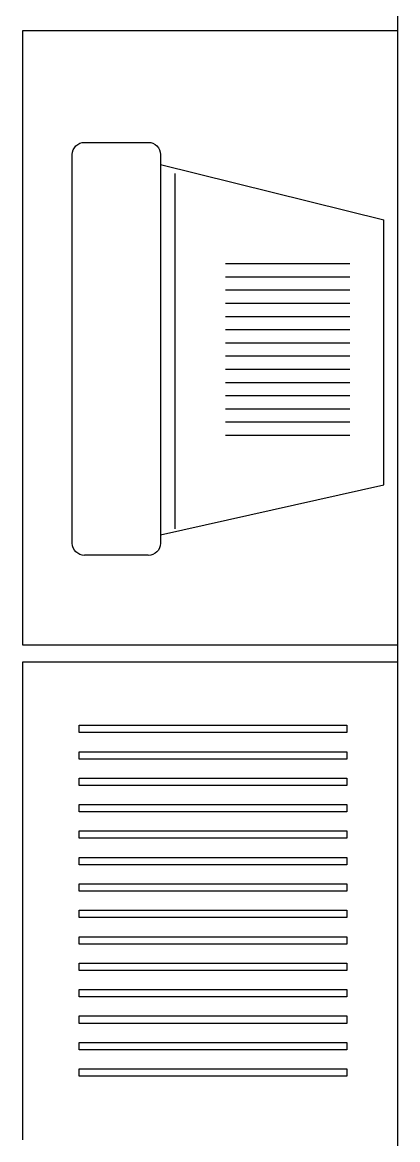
# Model space of a CAD drawing. Header units: centimetres. Extents: x 8510 to 16419, y -974 to 2536.
# Drawn here: x 10825.6 to 10880.6, y 1317.1 to 1480.9 of the extents above; entities that cross this region are included whole.
import ezdxf

# ---------------------------------------------------------------- set-up
doc = ezdxf.new("R2010")
doc.units = ezdxf.units.CM
for name, color, linetype in [('5', 5, 'Continuous'), ('P5', 5, 'Continuous'), ('轴线', 1, 'Continuous')]:
    doc.layers.add(name, color=color, linetype=linetype)

# ---------------------------------------------------------------- blocks, each defined once
blk = doc.blocks.new('42')
at = {"layer": '5'}
for p, q in [((-87017.2, -72432.8), (-87017.2, -71732.8)), ((-86467.2, -71732.8), (-86467.2, -72432.8)), ((-86541.9, -71825.9), (-86934, -71825.9)), ((-86934, -71825.9), (-86934, -71836.6)), ((-86934, -71836.6), (-86541.9, -71836.6)), ((-86541.9, -71836.6), (-86541.9, -71825.9)), ((-86541.9, -71864.6), (-86934, -71864.6)), ((-86934, -71864.6), (-86934, -71875.4)), ((-86541.9, -71875.4), (-86541.9, -71864.6)), ((-86934, -71875.4), (-86541.9, -71875.4)), ((-86541.9, -71903.3), (-86934, -71903.3)), ((-86934, -71903.3), (-86934, -71914.1)), ((-86541.9, -71914.1), (-86541.9, -71903.3)), ((-86934, -71914.1), (-86541.9, -71914.1)), ((-86541.9, -71942.1), (-86934, -71942.1)), ((-86934, -71942.1), (-86934, -71952.8)), ((-86934, -71952.8), (-86541.9, -71952.8)), ((-86541.9, -71952.8), (-86541.9, -71942.1)), ((-86541.9, -71980.8), (-86934, -71980.8)), ((-86934, -71980.8), (-86934, -71991.6)), ((-86541.9, -71991.6), (-86541.9, -71980.8)), ((-86934, -71991.6), (-86541.9, -71991.6)), ((-86541.9, -72019.6), (-86934, -72019.6)), ((-86934, -72019.6), (-86934, -72030.3)), ((-86934, -72030.3), (-86541.9, -72030.3)), ((-86541.9, -72030.3), (-86541.9, -72019.6)), ((-86541.9, -72058.3), (-86934, -72058.3)), ((-86934, -72058.3), (-86934, -72069.1)), ((-86541.9, -72069.1), (-86541.9, -72058.3)), ((-86934, -72069.1), (-86541.9, -72069.1)), ((-86541.9, -72097), (-86934, -72097)), ((-86934, -72097), (-86934, -72107.8)), ((-86541.9, -72107.8), (-86541.9, -72097)), ((-86934, -72107.8), (-86541.9, -72107.8)), ((-86541.9, -72135.8), (-86934, -72135.8)), ((-86934, -72135.8), (-86934, -72146.5)), ((-86934, -72146.5), (-86541.9, -72146.5)), ((-86541.9, -72146.5), (-86541.9, -72135.8)), ((-86541.9, -72174.5), (-86934, -72174.5)), ((-86934, -72174.5), (-86934, -72185.3)), ((-86541.9, -72185.3), (-86541.9, -72174.5)), ((-86934, -72185.3), (-86541.9, -72185.3)), ((-86541.9, -72213.3), (-86934, -72213.3)), ((-86934, -72213.3), (-86934, -72224)), ((-86541.9, -72224), (-86541.9, -72213.3)), ((-86934, -72224), (-86541.9, -72224)), ((-86541.9, -72252), (-86934, -72252)), ((-86934, -72252), (-86934, -72262.8)), ((-86934, -72262.8), (-86541.9, -72262.8)), ((-86541.9, -72262.8), (-86541.9, -72252)), ((-86541.9, -72290.7), (-86934, -72290.7)), ((-86934, -72290.7), (-86934, -72301.5)), ((-86541.9, -72301.5), (-86541.9, -72290.7)), ((-86934, -72301.5), (-86541.9, -72301.5)), ((-86541.9, -72329.5), (-86934, -72329.5)), ((-86934, -72329.5), (-86934, -72340.2)), ((-86541.9, -72340.2), (-86541.9, -72329.5)), ((-86934, -72340.2), (-86541.9, -72340.2)), ((-86467.2, -72432.8), (-87017.2, -72432.8)), ((-87017.2, -72457.9), (-86467.2, -72457.9)), ((-87017.2, -73357.9), (-87017.2, -72457.9)), ((-86467.2, -72457.9), (-86467.2, -73357.9)), ((-86832.7, -72589.3), (-86926.2, -72589.3)), ((-86944, -72607), (-86944, -73176.7)), ((-86814.9, -73176.7), (-86814.9, -72607)), ((-86814.9, -72619.4), (-86487.3, -72692.8)), ((-86793.7, -73149), (-86793.7, -72628.2)), ((-86487.3, -72692.8), (-86487.3, -73080.8)), ((-86537.4, -72765), (-86719.3, -72765)), ((-86537.4, -72784.3), (-86719.3, -72784.3)), ((-86537.4, -72803.7), (-86719.3, -72803.7)), ((-86537.4, -72823), (-86719.3, -72823)), ((-86537.4, -72842.3), (-86719.3, -72842.3)), ((-86537.4, -72861.7), (-86719.3, -72861.7)), ((-86537.4, -72881), (-86719.3, -72881)), ((-86537.4, -72900.3), (-86719.3, -72900.3)), ((-86537.4, -72919.7), (-86719.3, -72919.7)), ((-86537.4, -72919.7), (-86719.3, -72919.7)), ((-86537.4, -72939), (-86719.3, -72939)), ((-86537.4, -72939), (-86719.3, -72939)), ((-86537.4, -72958.3), (-86719.3, -72958.3)), ((-86537.4, -72977.7), (-86719.3, -72977.7)), ((-86537.4, -72997), (-86719.3, -72997)), ((-86537.4, -73016.3), (-86719.3, -73016.3)), ((-86814.9, -73162.3), (-86487.3, -73080.8)), ((-86926.2, -73194.4), (-86832.7, -73194.4)), ((-86467.2, -73357.9), (-87017.2, -73357.9))]:
    blk.add_line(p, q, dxfattribs=at)
for centre, start, end in [((-86926.2, -72607), 90, 180), ((-86832.7, -72607), 0, 90), ((-86926.2, -73176.7), 180, 270), ((-86832.7, -73176.7), 270, 0)]:
    blk.add_arc(centre, 17.8, start, end, dxfattribs=at)
blk = doc.blocks.new('43')
at = {"layer": 'P5'}
blk.add_blockref('42', (0, 0), dxfattribs=at)

msp = doc.modelspace()

# ---------------------------------------------------------------- linework, layer by layer
at = {"layer": '轴线', "color": 7}
msp.add_line((10880.58, 924.63), (10880.58, 1822.13), dxfattribs=at)

# ---------------------------------------------------------------- block references
at = {"layer": 'P5', "color": 7, "xscale": -0.1, "yscale": 0.1, "zscale": 0.1, "rotation": 180}
msp.add_blockref('43', (19527.3, -5856.16), dxfattribs=at)

doc.saveas('drawing.dxf')
